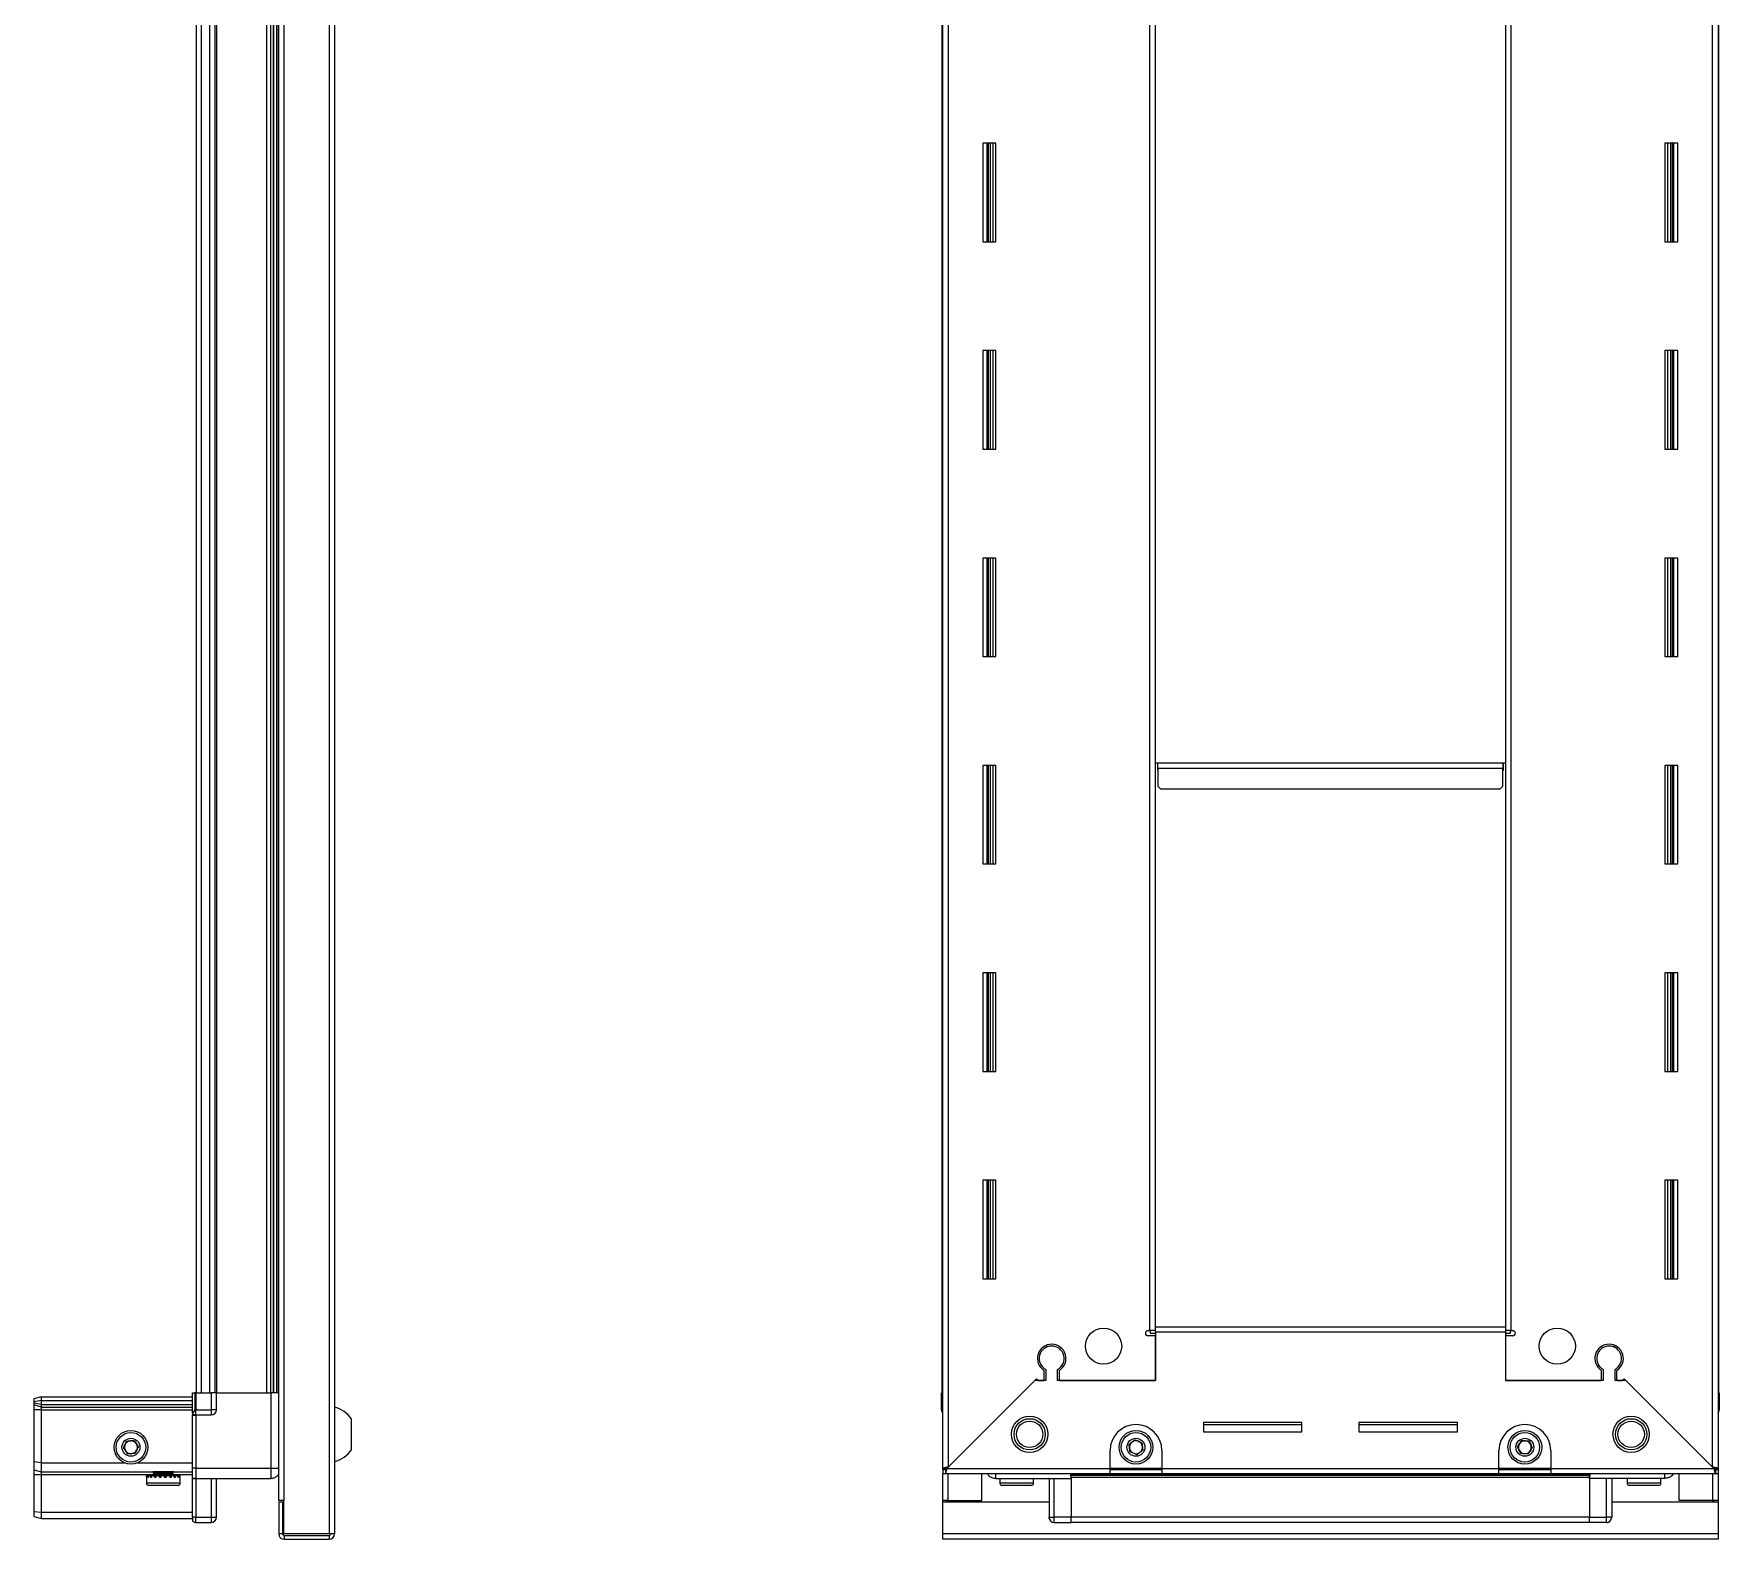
# Model space of a CAD drawing. Header units: millimetres. Extents: x 1770 to 4259, y -720 to 2069.
# Drawn here: x 3533 to 4183, y 683 to 1264 of the extents above; entities that cross this region are included whole.
import ezdxf

# ---------------------------------------------------------------- set-up
doc = ezdxf.new("R2010")
doc.units = ezdxf.units.MM

msp = doc.modelspace()

# ---------------------------------------------------------------- linework, layer by layer
at = {"color": 8, "linetype": 'Continuous', "lineweight": 18}
for p, q in [((3647.17, 1879.99), (3647.17, 685.19)), ((3629.77, 1867.09), (3629.77, 698.09)), ((3886.02, 1854.24), (3886.02, 710.94)), ((4180.82, 710.94), (4180.82, 1854.24)), ((3597.92, 1825.59), (3597.92, 739.59)), ((3601.12, 1825.59), (3601.12, 739.59)), ((3603.77, 1825.59), (3603.77, 739.59)), ((3623.17, 739.59), (3623.17, 1825.59)), ((3624.59, 1825.59), (3624.59, 739.59)), ((3627.03, 739.59), (3627.03, 1825.59)), ((3963.82, 763.59), (3963.82, 1801.59)), ((4103.02, 1801.59), (4103.02, 763.59)), ((3900.92, 1221.59), (3900.92, 1183.59)), ((3902.15, 1221.59), (3902.15, 1183.59)), ((4164.68, 1183.59), (4164.68, 1221.59)), ((4165.92, 1183.59), (4165.92, 1221.59)), ((3900.92, 1141.59), (3900.92, 1103.59)), ((3902.15, 1141.59), (3902.15, 1103.59)), ((4164.68, 1103.59), (4164.68, 1141.59)), ((4165.92, 1103.59), (4165.92, 1141.59)), ((3900.92, 1061.59), (3900.92, 1023.59)), ((3902.15, 1061.59), (3902.15, 1023.59)), ((4164.68, 1023.59), (4164.68, 1061.59)), ((4165.92, 1023.59), (4165.92, 1061.59)), ((3900.92, 981.59), (3900.92, 943.59)), ((3902.15, 981.59), (3902.15, 943.59)), ((3966.92, 980.49), (4099.92, 980.49)), ((4164.68, 943.59), (4164.68, 981.59)), ((4165.92, 943.59), (4165.92, 981.59)), ((3900.92, 901.59), (3900.92, 863.59)), ((3902.15, 901.59), (3902.15, 863.59)), ((4164.68, 863.59), (4164.68, 901.59)), ((4165.92, 863.59), (4165.92, 901.59)), ((3900.92, 821.59), (3900.92, 783.59)), ((3902.15, 821.59), (3902.15, 783.59)), ((4164.68, 783.59), (4164.68, 821.59)), ((4165.92, 783.59), (4165.92, 821.59)), ((4100.92, 762.99), (3965.92, 762.99)), ((3595.77, 739.59), (3595.44, 739.59)), ((3601.77, 739.59), (3601.77, 733.09)), ((3624.77, 739.59), (3624.77, 710.59)), ((3536.27, 733.09), (3533.27, 733.09)), ((3536.27, 733.09), (3594.57, 733.09)), ((3595.77, 730.89), (3594.57, 730.89)), ((3595.77, 733.09), (3595.44, 733.09)), ((3595.77, 733.09), (3601.77, 733.09)), ((3603.77, 733.09), (3601.77, 733.09)), ((3601.77, 733.09), (3601.77, 731.09)), ((3883.92, 733.09), (3883.42, 733.09)), ((4182.92, 733.09), (4183.42, 733.09)), ((3595.77, 710.59), (3594.57, 710.59)), ((3595.77, 710.59), (3624.77, 710.59)), ((3885.52, 710.44), (3948.42, 710.44)), ((3968.42, 710.44), (3948.42, 710.44)), ((3968.42, 710.44), (4098.42, 710.44)), ((4118.42, 710.44), (4098.42, 710.44)), ((4118.42, 710.44), (4181.32, 710.44)), ((3533.27, 708.09), (3536.27, 708.09)), ((3536.27, 708.09), (3579.27, 708.09)), ((3589.77, 704.69), (3576.77, 704.69)), ((3587.27, 708.09), (3594.57, 708.09)), ((3595.77, 706.39), (3594.57, 706.39)), ((3601.77, 706.59), (3601.77, 691.59)), ((3886.02, 698.09), (3886.02, 708.34)), ((3910.22, 704.69), (3905.92, 704.69)), ((3918.92, 704.69), (3910.22, 704.69)), ((3926.92, 691.59), (3926.92, 706.59)), ((3933.42, 708.33), (4133.42, 708.33)), ((3933.42, 707.09), (4133.42, 707.09)), ((4139.92, 691.59), (4139.92, 706.59)), ((4155.89, 704.69), (4147.92, 704.69)), ((4160.92, 704.69), (4155.89, 704.69)), ((4180.82, 708.34), (4180.82, 698.09)), ((3886.02, 697.59), (3886.02, 698.09)), ((4180.82, 698.09), (4180.82, 697.59)), ((3595.77, 691.59), (3594.57, 691.59)), ((3595.77, 691.59), (3601.77, 691.59)), ((3601.77, 691.59), (3603.77, 691.59)), ((3601.77, 691.59), (3601.77, 689.59)), ((3924.92, 691.59), (3926.92, 691.59)), ((3926.92, 689.59), (3926.92, 691.59)), ((3933.42, 691.59), (3926.92, 691.59)), ((3933.42, 691.74), (4133.42, 691.74)), ((4133.42, 691.59), (4139.92, 691.59)), ((4141.92, 691.59), (4139.92, 691.59)), ((4139.92, 689.59), (4139.92, 691.59)), ((3629.27, 685.19), (3627.77, 685.19)), ((3629.87, 684.59), (3629.87, 683.09)), ((4182.92, 685.19), (3883.92, 685.19))]:
    msp.add_line(p, q, dxfattribs=at)
at = {"color": 7, "linetype": 'Continuous', "lineweight": 25}
for p, q in [((3649.27, 1879.99), (3649.27, 685.19)), ((3627.67, 1867.09), (3627.67, 698.09)), ((3883.92, 710.34), (3883.92, 1854.84)), ((4182.92, 1854.84), (4182.92, 710.34)), ((3595.92, 1825.59), (3595.92, 739.59)), ((3603.12, 1825.59), (3603.12, 739.59)), ((3625.79, 739.59), (3625.79, 1825.59)), ((3625.83, 739.59), (3625.83, 1825.59)), ((3627.62, 1825.59), (3627.62, 739.59)), ((3883.57, 1825.59), (3883.57, 739.59)), ((4183.27, 739.59), (4183.27, 1825.59)), ((3965.92, 765.09), (3965.92, 1800.09)), ((4100.92, 1800.09), (4100.92, 765.09)), ((3904.42, 1221.59), (3899.42, 1221.59)), ((3899.42, 1221.59), (3899.42, 1183.59)), ((3901.57, 1183.59), (3901.57, 1221.59)), ((3903.36, 1183.59), (3903.36, 1221.59)), ((3903.39, 1183.59), (3903.39, 1221.59)), ((3904.42, 1183.59), (3904.42, 1221.59)), ((4162.42, 1221.59), (4162.42, 1183.59)), ((4167.42, 1221.59), (4162.42, 1221.59)), ((4163.44, 1221.59), (4163.44, 1183.59)), ((4163.47, 1221.59), (4163.47, 1183.59)), ((4165.27, 1221.59), (4165.27, 1183.59)), ((4167.42, 1183.59), (4167.42, 1221.59)), ((3899.42, 1183.59), (3904.42, 1183.59)), ((4162.42, 1183.59), (4167.42, 1183.59)), ((3904.42, 1141.59), (3899.42, 1141.59)), ((3899.42, 1141.59), (3899.42, 1103.59)), ((3901.57, 1103.59), (3901.57, 1141.59)), ((3903.36, 1103.59), (3903.36, 1141.59)), ((3903.39, 1103.59), (3903.39, 1141.59)), ((3904.42, 1103.59), (3904.42, 1141.59)), ((4162.42, 1141.59), (4162.42, 1103.59)), ((4167.42, 1141.59), (4162.42, 1141.59)), ((4163.44, 1141.59), (4163.44, 1103.59)), ((4163.47, 1141.59), (4163.47, 1103.59)), ((4165.27, 1141.59), (4165.27, 1103.59)), ((4167.42, 1103.59), (4167.42, 1141.59)), ((3899.42, 1103.59), (3904.42, 1103.59)), ((4162.42, 1103.59), (4167.42, 1103.59)), ((3904.42, 1061.59), (3899.42, 1061.59)), ((3899.42, 1061.59), (3899.42, 1023.59)), ((3901.57, 1023.59), (3901.57, 1061.59)), ((3903.36, 1023.59), (3903.36, 1061.59)), ((3903.39, 1023.59), (3903.39, 1061.59)), ((3904.42, 1023.59), (3904.42, 1061.59)), ((4162.42, 1061.59), (4162.42, 1023.59)), ((4167.42, 1061.59), (4162.42, 1061.59)), ((4163.44, 1061.59), (4163.44, 1023.59)), ((4163.47, 1061.59), (4163.47, 1023.59)), ((4165.27, 1061.59), (4165.27, 1023.59)), ((4167.42, 1023.59), (4167.42, 1061.59)), ((3899.42, 1023.59), (3904.42, 1023.59)), ((4162.42, 1023.59), (4167.42, 1023.59)), ((3965.92, 982.59), (3966.67, 982.59)), ((3966.67, 982.59), (3966.67, 979.74)), ((3966.92, 980.49), (3966.92, 982.59)), ((3966.92, 982.59), (4099.92, 982.59)), ((4099.92, 982.59), (4099.92, 980.49)), ((4100.17, 979.74), (4100.17, 982.59)), ((4100.17, 982.59), (4100.92, 982.59)), ((3904.42, 981.59), (3899.42, 981.59)), ((3899.42, 981.59), (3899.42, 943.59)), ((3901.57, 943.59), (3901.57, 981.59)), ((3903.36, 943.59), (3903.36, 981.59)), ((3903.39, 943.59), (3903.39, 981.59)), ((3904.42, 943.59), (3904.42, 981.59)), ((3966.67, 979.74), (3966.92, 979.74)), ((3966.92, 980.49), (3966.92, 973.59)), ((4099.92, 973.59), (4099.92, 980.49)), ((4099.92, 979.74), (4100.17, 979.74)), ((4162.42, 981.59), (4162.42, 943.59)), ((4167.42, 981.59), (4162.42, 981.59)), ((4163.44, 981.59), (4163.44, 943.59)), ((4163.47, 981.59), (4163.47, 943.59)), ((4165.27, 981.59), (4165.27, 943.59)), ((4167.42, 943.59), (4167.42, 981.59)), ((3966.92, 973.59), (3967.92, 972.59)), ((3967.92, 972.59), (4098.92, 972.59)), ((4098.92, 972.59), (4099.92, 973.59)), ((3899.42, 943.59), (3904.42, 943.59)), ((4162.42, 943.59), (4167.42, 943.59)), ((3904.42, 901.59), (3899.42, 901.59)), ((3899.42, 901.59), (3899.42, 863.59)), ((3901.57, 863.59), (3901.57, 901.59)), ((3903.36, 863.59), (3903.36, 901.59)), ((3903.39, 863.59), (3903.39, 901.59)), ((3904.42, 863.59), (3904.42, 901.59)), ((4162.42, 901.59), (4162.42, 863.59)), ((4167.42, 901.59), (4162.42, 901.59)), ((4163.44, 901.59), (4163.44, 863.59)), ((4163.47, 901.59), (4163.47, 863.59)), ((4165.27, 901.59), (4165.27, 863.59)), ((4167.42, 863.59), (4167.42, 901.59)), ((3899.42, 863.59), (3904.42, 863.59)), ((4162.42, 863.59), (4167.42, 863.59)), ((3904.42, 821.59), (3899.42, 821.59)), ((3899.42, 821.59), (3899.42, 783.59)), ((3901.57, 783.59), (3901.57, 821.59)), ((3903.36, 783.59), (3903.36, 821.59)), ((3903.39, 783.59), (3903.39, 821.59)), ((3904.42, 783.59), (3904.42, 821.59)), ((4162.42, 821.59), (4162.42, 783.59)), ((4167.42, 821.59), (4162.42, 821.59)), ((4163.44, 821.59), (4163.44, 783.59)), ((4163.47, 821.59), (4163.47, 783.59)), ((4165.27, 821.59), (4165.27, 783.59)), ((4167.42, 783.59), (4167.42, 821.59)), ((3899.42, 783.59), (3904.42, 783.59)), ((4162.42, 783.59), (4167.42, 783.59)), ((3963.07, 763.59), (3963.82, 763.59)), ((3965.92, 761.59), (3963.07, 761.59)), ((3965.92, 763.59), (3963.82, 763.59)), ((3963.92, 763.59), (3963.92, 762.59)), ((3963.92, 762.59), (3965.92, 762.59)), ((3965.92, 765.09), (4100.92, 765.09)), ((3965.92, 762.99), (3965.92, 765.09)), ((3965.92, 762.99), (3965.92, 744.34)), ((3965.92, 744.34), (3965.92, 761.59)), ((4100.92, 765.09), (4100.92, 762.99)), ((4103.02, 763.59), (4100.92, 763.59)), ((4100.92, 762.99), (4100.92, 744.34)), ((4100.92, 762.59), (4102.92, 762.59)), ((4100.92, 761.59), (4100.92, 744.34)), ((4103.77, 761.59), (4100.92, 761.59)), ((4102.92, 762.59), (4102.92, 763.59)), ((4103.02, 763.59), (4103.77, 763.59)), ((3923.92, 757.97), (3923.92, 757.21)), ((4142.92, 757.97), (4142.92, 757.21)), ((3922.92, 748.23), (3922.92, 744.34)), ((3923.62, 748.63), (3923.62, 744.34)), ((3928.22, 744.34), (3928.22, 748.63)), ((3928.92, 744.34), (3928.92, 748.23)), ((4137.92, 748.23), (4137.92, 744.34)), ((4138.62, 748.63), (4138.62, 744.34)), ((4143.22, 744.34), (4143.22, 748.63)), ((4143.92, 744.34), (4143.92, 748.23)), ((3919.42, 744.34), (3885.52, 710.44)), ((3886.02, 710.94), (3920.12, 745.04)), ((3923.62, 744.34), (3919.42, 744.34)), ((3920.12, 745.04), (3920.82, 744.34)), ((3920.82, 744.34), (3922.92, 744.34)), ((3965.92, 744.34), (3928.22, 744.34)), ((3928.92, 744.34), (3965.92, 744.34)), ((4100.92, 744.34), (4137.92, 744.34)), ((4138.62, 744.34), (4100.92, 744.34)), ((4147.42, 744.34), (4143.22, 744.34)), ((4143.92, 744.34), (4146.02, 744.34)), ((4146.02, 744.34), (4146.72, 745.04)), ((4146.72, 745.04), (4180.82, 710.94)), ((4181.32, 710.44), (4147.42, 744.34)), ((3536.27, 738.09), (3533.27, 737.29)), ((3533.27, 737.29), (3533.27, 736.14)), ((3536.27, 736.59), (3533.27, 736.14)), ((3533.27, 736.14), (3533.27, 735.64)), ((3536.27, 735.09), (3533.27, 735.64)), ((3533.27, 735.64), (3533.27, 734.9)), ((3536.27, 734.09), (3533.27, 734.9)), ((3533.27, 734.9), (3533.27, 733.09)), ((3536.27, 736.59), (3536.27, 738.09)), ((3536.27, 738.09), (3594.57, 738.09)), ((3536.27, 735.09), (3536.27, 736.59)), ((3536.27, 736.59), (3594.57, 736.59)), ((3536.27, 735.09), (3594.57, 735.09)), ((3536.27, 734.09), (3536.27, 735.09)), ((3594.57, 731.77), (3594.57, 739.59)), ((3594.57, 739.59), (3595.44, 739.59)), ((3595.44, 739.59), (3595.44, 739.59)), ((3595.44, 739.59), (3595.44, 733.09)), ((3595.77, 739.59), (3595.44, 739.59)), ((3595.77, 739.59), (3595.77, 733.09)), ((3595.77, 739.59), (3595.77, 739.59)), ((3595.77, 739.59), (3601.77, 739.59)), ((3595.77, 739.59), (3595.77, 733.09)), ((3603.77, 739.59), (3601.77, 739.59)), ((3603.77, 733.09), (3603.77, 739.59)), ((3603.77, 739.59), (3624.77, 739.59)), ((3883.42, 739.59), (3883.42, 739.59)), ((3883.42, 733.09), (3883.42, 739.59)), ((3883.42, 739.59), (3883.42, 739.59)), ((3883.42, 739.59), (3883.42, 733.09)), ((3883.92, 739.59), (3883.42, 739.59)), ((4182.92, 739.59), (4183.42, 739.59)), ((4183.42, 739.59), (4183.42, 739.59)), ((4183.42, 733.09), (4183.42, 739.59)), ((4183.42, 739.59), (4183.42, 733.09)), ((3533.27, 733.09), (3533.27, 712.93)), ((3536.27, 734.09), (3594.57, 734.09)), ((3536.27, 733.09), (3536.27, 734.09)), ((3536.27, 712.59), (3536.27, 733.09)), ((3594.57, 731.77), (3594.57, 731.09)), ((3595.77, 731.09), (3594.57, 731.09)), ((3594.57, 730.89), (3594.57, 731.09)), ((3594.57, 710.59), (3594.57, 730.89)), ((3595.77, 731.09), (3595.77, 733.09)), ((3595.77, 731.09), (3595.77, 730.89)), ((3595.77, 731.09), (3601.77, 731.09)), ((3595.77, 730.89), (3595.77, 710.59)), ((3655.87, 717.59), (3655.87, 729.59)), ((3883.92, 731.77), (3883.92, 731.77)), ((4022.42, 728.09), (3984.42, 728.09)), ((3984.42, 728.09), (3984.42, 724.59)), ((3984.42, 727.34), (4022.42, 727.34)), ((3984.42, 724.59), (4022.42, 724.59)), ((4022.42, 724.59), (4022.42, 728.09)), ((4082.42, 728.09), (4044.42, 728.09)), ((4044.42, 728.09), (4044.42, 724.59)), ((4044.42, 727.34), (4082.42, 727.34)), ((4044.42, 724.59), (4082.42, 724.59)), ((4082.42, 724.59), (4082.42, 728.09)), ((3948.42, 710.44), (3948.42, 717.34)), ((3968.42, 717.34), (3968.42, 710.44)), ((4098.42, 710.44), (4098.42, 717.34)), ((4118.42, 717.34), (4118.42, 710.44)), ((3536.27, 712.59), (3533.27, 712.93)), ((3533.27, 712.93), (3533.27, 709.9)), ((3533.27, 709.9), (3536.27, 709.09)), ((3533.27, 709.9), (3533.27, 708.09)), ((3536.27, 712.59), (3568.27, 712.59)), ((3536.27, 709.09), (3536.27, 712.59)), ((3536.27, 709.09), (3594.57, 709.09)), ((3536.27, 708.09), (3536.27, 709.09)), ((3573.27, 712.59), (3594.57, 712.59)), ((3579.27, 709.09), (3579.27, 709.06)), ((3579.27, 709.06), (3579.96, 708.58)), ((3587.27, 709.06), (3579.27, 709.06)), ((3586.58, 708.58), (3587.27, 709.06)), ((3587.27, 709.06), (3587.27, 709.09)), ((3594.57, 706.59), (3594.57, 710.59)), ((3595.77, 710.59), (3595.77, 706.59)), ((3883.92, 709.84), (3883.92, 710.34)), ((3885.42, 710.34), (3883.92, 710.34)), ((3883.92, 709.84), (3883.92, 708.34)), ((3884.92, 709.84), (3883.92, 709.84)), ((3884.92, 709.84), (3884.92, 708.34)), ((3948.42, 708.34), (3948.42, 710.44)), ((3968.42, 709.84), (3948.42, 709.84)), ((3968.42, 710.44), (3968.42, 708.34)), ((4098.42, 708.34), (4098.42, 710.44)), ((4118.42, 709.84), (4098.42, 709.84)), ((4118.42, 710.44), (4118.42, 708.34)), ((4181.42, 710.34), (4182.92, 710.34)), ((4181.92, 709.84), (4181.92, 708.34)), ((4182.92, 709.84), (4181.92, 709.84)), ((4182.92, 710.34), (4182.92, 709.84)), ((4182.92, 709.84), (4182.92, 708.34)), ((3533.27, 708.09), (3533.27, 693.75)), ((3536.27, 693.59), (3536.27, 708.09)), ((3576.77, 707.59), (3576.77, 704.69)), ((3576.79, 707.59), (3576.77, 707.59)), ((3576.79, 707.09), (3576.79, 707.59)), ((3576.89, 707.59), (3576.79, 707.59)), ((3576.79, 707.09), (3576.89, 707.09)), ((3576.89, 707.09), (3576.89, 707.59)), ((3577.26, 707.59), (3576.89, 707.59)), ((3577.26, 707.09), (3577.26, 707.59)), ((3577.58, 707.59), (3577.26, 707.59)), ((3577.26, 707.09), (3577.58, 707.09)), ((3588.97, 703.89), (3577.57, 703.89)), ((3577.58, 707.09), (3577.58, 707.59)), ((3578.32, 707.59), (3577.58, 707.59)), ((3578.32, 707.09), (3578.32, 707.59)), ((3578.83, 707.59), (3578.32, 707.59)), ((3578.32, 707.09), (3578.83, 707.09)), ((3578.83, 707.09), (3578.83, 707.59)), ((3579.86, 707.59), (3578.83, 707.59)), ((3578.87, 707.69), (3578.87, 707.59)), ((3587.67, 707.69), (3578.87, 707.69)), ((3579.96, 708.58), (3579.27, 708.09)), ((3587.27, 708.09), (3579.27, 708.09)), ((3579.86, 707.09), (3579.86, 707.59)), ((3580.51, 707.59), (3579.86, 707.59)), ((3579.86, 707.09), (3580.51, 707.09)), ((3586.58, 708.58), (3579.96, 708.58)), ((3580.51, 707.09), (3580.51, 707.59)), ((3581.74, 707.59), (3580.51, 707.59)), ((3581.74, 707.09), (3581.74, 707.59)), ((3582.23, 707.59), (3581.74, 707.59)), ((3581.74, 707.09), (3582.46, 707.09)), ((3582.23, 707.09), (3582.23, 707.59)), ((3582.46, 707.09), (3582.46, 707.59)), ((3583.76, 707.59), (3582.46, 707.59)), ((3583.76, 707.09), (3583.76, 707.59)), ((3583.76, 707.09), (3584.49, 707.09)), ((3584.1, 707.09), (3584.1, 707.59)), ((3584.49, 707.59), (3584.1, 707.59)), ((3584.49, 707.09), (3584.49, 707.59)), ((3585.74, 707.59), (3584.49, 707.59)), ((3585.74, 707.09), (3585.74, 707.59)), ((3586.41, 707.59), (3585.74, 707.59)), ((3585.74, 707.09), (3586.41, 707.09)), ((3586.41, 707.09), (3586.41, 707.59)), ((3587.48, 707.59), (3586.41, 707.59)), ((3587.27, 708.09), (3586.58, 708.58)), ((3587.48, 707.09), (3587.48, 707.59)), ((3588.01, 707.59), (3587.48, 707.59)), ((3587.48, 707.09), (3588.01, 707.09)), ((3587.67, 707.59), (3587.67, 707.69)), ((3588.01, 707.09), (3588.01, 707.59)), ((3588.8, 707.59), (3588.01, 707.59)), ((3588.8, 707.09), (3588.8, 707.59)), ((3589.15, 707.59), (3588.8, 707.59)), ((3588.8, 707.09), (3589.15, 707.09)), ((3589.15, 707.09), (3589.15, 707.59)), ((3589.59, 707.59), (3589.15, 707.59)), ((3589.59, 707.09), (3589.59, 707.59)), ((3589.72, 707.59), (3589.59, 707.59)), ((3589.59, 707.09), (3589.72, 707.09)), ((3589.72, 707.09), (3589.72, 707.59)), ((3589.77, 707.59), (3589.72, 707.59)), ((3589.77, 704.69), (3589.77, 707.59)), ((3595.77, 706.59), (3594.57, 706.59)), ((3594.57, 706.39), (3594.57, 706.59)), ((3594.57, 691.59), (3594.57, 706.39)), ((3595.77, 706.59), (3595.77, 706.39)), ((3595.77, 706.59), (3624.77, 706.59)), ((3595.77, 706.39), (3595.77, 691.59)), ((3595.77, 706.39), (3595.77, 691.59)), ((3603.77, 691.59), (3603.77, 706.59)), ((3883.92, 698.09), (3883.92, 708.34)), ((3884.92, 708.34), (3883.92, 708.34)), ((3948.42, 708.34), (3884.92, 708.34)), ((3898.92, 698.09), (3898.92, 708.34)), ((3904.42, 706.59), (3933.42, 706.59)), ((3905.92, 706.59), (3905.92, 704.69)), ((3910.49, 703.89), (3906.72, 703.89)), ((3918.12, 703.89), (3910.49, 703.89)), ((3918.92, 704.69), (3918.92, 706.59)), ((3924.92, 706.59), (3924.92, 691.59)), ((3933.42, 706.63), (3933.34, 708.34)), ((4133.42, 707.74), (3933.42, 707.74)), ((3933.42, 706.59), (3933.42, 707.09)), ((3933.42, 706.59), (3933.42, 691.59)), ((3968.42, 708.34), (3948.42, 708.34)), ((4098.42, 708.34), (3968.42, 708.34)), ((4118.42, 708.34), (4098.42, 708.34)), ((4181.92, 708.34), (4118.42, 708.34)), ((4133.49, 708.34), (4133.42, 706.63)), ((4133.42, 706.59), (4133.42, 707.09)), ((4162.42, 706.59), (4133.42, 706.59)), ((4133.42, 706.59), (4133.42, 691.59)), ((4141.92, 706.59), (4141.92, 691.59)), ((4147.92, 706.59), (4147.92, 704.69)), ((4155.71, 703.89), (4148.72, 703.89)), ((4160.12, 703.89), (4155.71, 703.89)), ((4160.92, 704.69), (4160.92, 706.59)), ((4167.92, 698.09), (4167.92, 708.34)), ((4182.92, 708.34), (4181.92, 708.34)), ((4182.92, 708.34), (4182.92, 698.09)), ((3629.77, 698.09), (3627.67, 698.09)), ((3627.77, 697.59), (3629.27, 697.59)), ((3627.77, 697.59), (3627.77, 685.19)), ((3629.27, 697.59), (3629.27, 685.19)), ((3629.77, 685.19), (3629.77, 698.09)), ((3886.02, 698.09), (3883.92, 698.09)), ((3883.92, 697.59), (3883.92, 698.09)), ((3883.92, 685.19), (3883.92, 697.59)), ((3883.92, 697.59), (3924.92, 697.59)), ((3885.42, 697.59), (3885.42, 698.09)), ((3886.02, 698.09), (3898.92, 698.09)), ((4141.92, 697.59), (4182.92, 697.59)), ((4180.82, 698.09), (4167.92, 698.09)), ((4182.92, 698.09), (4180.82, 698.09)), ((4181.42, 697.59), (4181.42, 698.09)), ((4182.92, 697.59), (4182.92, 698.09)), ((4182.92, 697.59), (4182.92, 685.19)), ((3533.27, 693.75), (3536.27, 693.59)), ((3533.27, 693.75), (3533.27, 691.9)), ((3533.27, 691.9), (3536.27, 691.09)), ((3536.27, 693.59), (3594.57, 693.59)), ((3536.27, 691.09), (3536.27, 693.59)), ((3536.27, 691.09), (3594.57, 691.09)), ((3594.57, 691.59), (3594.57, 690.09)), ((3594.57, 690.09), (3595.44, 689.59)), ((3595.77, 689.59), (3595.44, 689.59)), ((3595.77, 689.59), (3595.77, 691.59)), ((3595.77, 689.59), (3601.77, 689.59)), ((3924.92, 691.59), (3924.92, 691.59)), ((3926.92, 689.59), (3933.42, 689.59)), ((3926.92, 689.59), (3933.42, 689.59)), ((3933.42, 689.59), (3933.42, 691.59)), ((3933.42, 689.74), (4133.42, 689.74)), ((3933.42, 689.59), (3933.42, 689.59)), ((4133.42, 689.59), (4133.42, 691.59)), ((4133.42, 689.59), (4133.42, 689.59)), ((4139.92, 689.59), (4133.42, 689.59)), ((4133.42, 689.59), (4133.42, 689.59)), ((4139.92, 689.59), (4133.42, 689.59)), ((4141.24, 690.09), (4141.24, 690.09)), ((3647.17, 685.19), (3629.77, 685.19)), ((3629.87, 684.59), (3647.17, 684.59)), ((3629.87, 683.09), (3647.17, 683.09)), ((3649.27, 685.19), (3647.17, 685.19)), ((3647.17, 684.59), (3647.17, 683.09)), ((3883.92, 683.09), (3883.92, 685.19)), ((4182.92, 683.09), (3883.92, 683.09)), ((4182.92, 685.19), (4182.92, 683.09))]:
    msp.add_line(p, q, dxfattribs=at)
at = {"color": 7, "linetype": 'Continuous', "lineweight": 25, "flags": 128}
msp.add_lwpolyline([(3925.06, 690.84), (3924.95, 691.2), (3924.92, 691.59)], dxfattribs=at)
at = {"color": 7, "linetype": 'Continuous', "lineweight": 25}
for centre, radius in [((3945.92, 757.59), 7), ((4120.92, 757.59), 7), ((3917.42, 723.59), 7), ((3917.42, 723.59), 6.03), ((3917.42, 723.59), 5.1), ((4149.42, 723.59), 7), ((4149.42, 723.59), 6.03), ((4149.42, 723.59), 5.1), ((3570.77, 718.59), 6.5), ((3570.77, 718.59), 3.46), ((3958.42, 718.59), 6.5), ((3958.42, 718.59), 3.46), ((4108.42, 718.59), 6.5), ((4108.42, 718.59), 3.46)]:
    msp.add_circle(centre, radius, dxfattribs=at)
at = {"color": 8, "linetype": 'Continuous', "lineweight": 18}
for centre in [(3570.77, 718.59), (3958.42, 718.59), (4108.42, 718.59)]:
    msp.add_circle(centre, 5.7, dxfattribs=at)
at = {"color": 7, "linetype": 'Continuous', "lineweight": 25}
for centre, radius, start, end in [((3963.07, 762.59), 1, 90, 270), ((4103.77, 762.59), 1, 270, 90), ((3925.92, 752.84), 5.5, 303.05573, 236.94427), ((3925.92, 752.84), 4.8, 298.63099, 241.36901), ((4140.92, 752.84), 5.5, 303.05573, 236.94427), ((4140.92, 752.84), 4.8, 298.63099, 241.36901), ((3601.77, 733.09), 2, 270, 0), ((3646.25, 722.57), 11.91, 36.1266, 75.29965), ((3885.42, 733.09), 2, 180, 199.56674), ((3885.42, 733.09), 2, 180, 221.39416), ((3885.42, 733.09), 2, 213.78451, 221.40962), ((4181.42, 733.09), 2, 318.59038, 0), ((3958.42, 717.34), 10, 90, 180), ((3958.42, 717.34), 10, 0, 90), ((4108.42, 717.34), 10, 90, 180), ((4108.42, 717.34), 10, 0, 90), ((3570.77, 718.59), 2.5, 155.91157, 215.91157), ((3570.77, 718.59), 2.5, 95.91157, 155.91157), ((3570.77, 718.59), 2.5, 215.91157, 275.91157), ((3570.77, 718.59), 2.5, 35.91157, 95.91157), ((3570.77, 718.59), 2.5, 275.91157, 335.91157), ((3570.77, 718.59), 2.5, 335.91157, 35.91157), ((3646.25, 724.62), 11.91, 284.70035, 323.8734), ((3958.42, 718.59), 2.5, 127.47401, 187.47401), ((3958.42, 718.59), 2.5, 187.47401, 247.47401), ((3958.42, 718.59), 2.5, 67.47401, 127.47401), ((3958.42, 718.59), 2.5, 247.47401, 307.47401), ((3958.42, 718.59), 2.5, 7.47401, 67.47401), ((3958.42, 718.59), 2.5, 307.47401, 7.47401), ((4108.42, 718.59), 2.5, 147.04236, 207.04236), ((4108.42, 718.59), 2.5, 207.04236, 267.04236), ((4108.42, 718.59), 2.5, 87.04236, 147.04236), ((4108.42, 718.59), 2.5, 267.04236, 327.04236), ((4108.42, 718.59), 2.5, 27.04236, 87.04236), ((4108.42, 718.59), 2.5, 327.04236, 27.04236), ((3577.57, 704.69), 0.8, 180, 270), ((3578.87, 708.09), 0.4, 270, 360), ((3587.67, 708.09), 0.4, 180, 270), ((3588.97, 704.69), 0.8, 270, 0), ((3906.72, 704.69), 0.8, 180, 270), ((3918.12, 704.69), 0.8, 270, 360), ((3924.72, 706.39), 0.2, 0, 90), ((4142.12, 706.39), 0.2, 90, 180), ((4148.72, 704.69), 0.8, 180, 270), ((4160.12, 704.69), 0.8, 270, 360), ((3601.77, 691.59), 2, 270, 0), ((3926.92, 691.59), 2, 180, 270), ((4139.92, 691.59), 2, 270, 0), ((4139.92, 691.59), 2, 270, 288.58003), ((4139.92, 691.59), 2, 303.94202, 311.40962), ((3629.87, 685.19), 2.1, 180, 270), ((3629.87, 685.19), 0.6, 180, 270), ((3647.17, 685.19), 2.1, 270, 0), ((3647.17, 685.19), 0.6, 270, 0)]:
    msp.add_arc(centre, radius, start, end, dxfattribs=at)
msp.add_ellipse((3591.97, 733.09), major_axis=(3.46, 0), ratio=0.57735, start_param=5.560451, end_param=6.283185, dxfattribs=at)
for points, knots in [([(3627.62, 739.59), (3627.58, 739.59), (3627.36, 739.59), (3626.64, 739.59), (3625.68, 739.59), (3625.03, 739.59), (3624.77, 739.59)], [0, 0, 0, 0, 0.0717073, 0.4209791, 0.7702508, 1, 1, 1, 1]), ([(3567.9, 718.3), (3568.11, 718.77), (3568.5, 719.65), (3568.89, 720.52), (3569.08, 720.93)], [0, 0, 0, 0, 0.534686, 1, 1, 1, 1]), ([(3569.59, 715.96), (3569.29, 716.38), (3568.72, 717.16), (3568.16, 717.93), (3567.9, 718.3)], [0, 0, 0, 0, 0.534686, 1, 1, 1, 1]), ([(3569.08, 720.93), (3569.42, 720.97), (3570.24, 721.05), (3571.23, 721.15), (3571.82, 721.22), (3571.95, 721.23)], [0, 0, 0, 0, 0.362901, 0.866875, 1, 1, 1, 1]), ([(3572.46, 716.26), (3572.34, 716.24), (3571.74, 716.18), (3570.75, 716.08), (3569.93, 715.99), (3569.59, 715.96)], [0, 0, 0, 0, 0.133125, 0.637099, 1, 1, 1, 1]), ([(3571.95, 721.23), (3572.25, 720.81), (3572.82, 720.03), (3573.38, 719.25), (3573.64, 718.89)], [0, 0, 0, 0, 0.5346859, 1, 1, 1, 1]), ([(3573.64, 718.89), (3573.43, 718.42), (3573.04, 717.54), (3572.64, 716.66), (3572.46, 716.26)], [0, 0, 0, 0, 0.534686, 1, 1, 1, 1]), ([(3955.75, 719.7), (3955.85, 719.78), (3956.32, 720.14), (3957.11, 720.75), (3957.77, 721.25), (3958.04, 721.46)], [0, 0, 0, 0, 0.133125, 0.637099, 1, 1, 1, 1]), ([(3956.13, 716.84), (3956.06, 717.35), (3955.93, 718.31), (3955.81, 719.26), (3955.75, 719.7)], [0, 0, 0, 0, 0.534686, 1, 1, 1, 1]), ([(3958.79, 715.73), (3958.32, 715.93), (3957.42, 716.3), (3956.54, 716.67), (3956.13, 716.84)], [0, 0, 0, 0, 0.534686, 1, 1, 1, 1]), ([(3958.04, 721.46), (3958.52, 721.26), (3959.41, 720.89), (3960.29, 720.52), (3960.71, 720.35)], [0, 0, 0, 0, 0.534686, 1, 1, 1, 1]), ([(3961.08, 717.49), (3960.81, 717.28), (3960.16, 716.78), (3959.37, 716.17), (3958.89, 715.81), (3958.79, 715.73)], [0, 0, 0, 0, 0.362901, 0.866875, 1, 1, 1, 1]), ([(3960.71, 720.35), (3960.77, 719.84), (3960.9, 718.88), (3961.02, 717.93), (3961.08, 717.49)], [0, 0, 0, 0, 0.5346859, 1, 1, 1, 1]), ([(4105.53, 718.74), (4105.81, 719.18), (4106.34, 719.98), (4106.86, 720.79), (4107.1, 721.16)], [0, 0, 0, 0, 0.5346859, 1, 1, 1, 1]), ([(4106.85, 716.17), (4106.61, 716.63), (4106.17, 717.49), (4105.74, 718.34), (4105.53, 718.74)], [0, 0, 0, 0, 0.534686, 1, 1, 1, 1]), ([(4109.73, 716.02), (4109.38, 716.04), (4108.56, 716.08), (4107.57, 716.13), (4106.97, 716.16), (4106.85, 716.17)], [0, 0, 0, 0, 0.362901, 0.866875, 1, 1, 1, 1]), ([(4107.1, 721.16), (4107.23, 721.16), (4107.83, 721.13), (4108.82, 721.08), (4109.64, 721.03), (4109.99, 721.02)], [0, 0, 0, 0, 0.133125, 0.637099, 1, 1, 1, 1]), ([(4111.3, 718.44), (4111.02, 718.01), (4110.49, 717.2), (4109.97, 716.4), (4109.73, 716.02)], [0, 0, 0, 0, 0.534686, 1, 1, 1, 1]), ([(4109.99, 721.02), (4110.22, 720.56), (4110.66, 719.7), (4111.1, 718.84), (4111.3, 718.44)], [0, 0, 0, 0, 0.534686, 1, 1, 1, 1]), ([(3886.02, 710.94), (3885.76, 710.9), (3885.27, 710.81), (3884.63, 710.67), (3884.16, 710.54), (3883.94, 710.43), (3883.92, 710.37), (3883.92, 710.34)], [0, 0, 0, 0, 0.230255, 0.448522, 0.666786, 0.88505, 1, 1, 1, 1]), ([(3884.92, 708.34), (3884.96, 708.37), (3885.05, 708.42), (3885.19, 708.82), (3885.32, 709.37), (3885.43, 709.95), (3885.49, 710.32), (3885.52, 710.44)], [0, 0, 0, 0, 0.230255, 0.448522, 0.666786, 0.88505, 1, 1, 1, 1]), ([(4182.92, 710.34), (4182.89, 710.39), (4182.84, 710.48), (4182.44, 710.61), (4181.89, 710.74), (4181.31, 710.85), (4180.94, 710.92), (4180.82, 710.94)], [0, 0, 0, 0, 0.2302553, 0.4485219, 0.6667858, 0.8850496, 1, 1, 1, 1]), ([(4181.32, 710.44), (4181.36, 710.19), (4181.45, 709.7), (4181.59, 709.06), (4181.72, 708.59), (4181.83, 708.37), (4181.89, 708.35), (4181.92, 708.34)], [0, 0, 0, 0, 0.230255, 0.448522, 0.666786, 0.88505, 1, 1, 1, 1]), ([(3624.77, 706.59), (3625.21, 706.64), (3625.89, 706.71), (3626.7, 707.15), (3627.26, 707.59), (3627.53, 707.96), (3627.67, 708.14)], [0, 0, 0, 0, 0.384298, 0.591173, 0.802437, 1, 1, 1, 1]), ([(3901.2, 708.34), (3901.32, 708.14), (3901.71, 707.49), (3902.86, 706.78), (3903.9, 706.66), (3904.42, 706.59)], [0, 0, 0, 0, 0.18225, 0.591125, 1, 1, 1, 1]), ([(3933.42, 706.59), (3933.42, 706.63), (3933.42, 706.71), (3933.42, 707.33), (3933.42, 707.89), (3933.42, 708.26), (3933.42, 708.27)], [0, 0, 0, 0, 0.330267, 0.660534, 0.990802, 1, 1, 1, 1]), ([(4133.42, 706.59), (4133.42, 706.63), (4133.42, 706.71), (4133.42, 707.33), (4133.42, 707.89), (4133.42, 708.26), (4133.42, 708.27)], [0, 0, 0, 0, 0.330267, 0.660534, 0.990802, 1, 1, 1, 1]), ([(4165.63, 708.34), (4165.51, 708.14), (4165.12, 707.49), (4163.97, 706.78), (4162.93, 706.66), (4162.42, 706.59)], [0, 0, 0, 0, 0.18225, 0.591125, 1, 1, 1, 1])]:
    msp.add_open_spline(points, degree=3, knots=knots, dxfattribs=at)
at = {"color": 8, "linetype": 'Continuous', "lineweight": 18}
for points, knots in [([(3624.77, 710.59), (3625.21, 710.59), (3625.89, 710.59), (3626.7, 710.59), (3627.26, 710.59), (3627.53, 710.59), (3627.67, 710.59)], [0, 0, 0, 0, 0.384298, 0.591173, 0.802437, 1, 1, 1, 1]), ([(3904.42, 706.59), (3904.42, 706.64), (3904.42, 706.71), (3904.42, 707.15), (3904.42, 707.6), (3904.42, 708.02), (3904.42, 708.29), (3904.42, 708.34)], [0, 0, 0, 0, 0.359753, 0.553414, 0.751185, 0.948956, 1, 1, 1, 1]), ([(4162.42, 706.59), (4162.42, 706.64), (4162.42, 706.71), (4162.42, 707.15), (4162.42, 707.6), (4162.42, 708.02), (4162.42, 708.29), (4162.42, 708.34)], [0, 0, 0, 0, 0.359753, 0.553414, 0.751185, 0.948956, 1, 1, 1, 1])]:
    msp.add_open_spline(points, degree=3, knots=knots, dxfattribs=at)
msp.add_open_spline([(3624.77, 710.59), (3624.77, 710.07), (3624.77, 709.02), (3624.77, 707.7), (3624.77, 706.77), (3624.77, 706.65), (3624.77, 706.59)], degree=3, dxfattribs=at)
at = {"color": 7, "linetype": 'Continuous', "lineweight": 25}
for points in [[(3884.92, 709.84), (3884.97, 709.85), (3885.07, 709.87), (3885.22, 710.01), (3885.37, 710.21), (3885.47, 710.36), (3885.52, 710.44)], [(3886.02, 710.94), (3885.94, 710.89), (3885.78, 710.79), (3885.58, 710.64), (3885.44, 710.49), (3885.43, 710.39), (3885.42, 710.34)], [(4181.42, 710.34), (4181.41, 710.39), (4181.39, 710.49), (4181.25, 710.64), (4181.05, 710.79), (4180.9, 710.89), (4180.82, 710.94)], [(4181.32, 710.44), (4181.37, 710.36), (4181.47, 710.21), (4181.62, 710.01), (4181.77, 709.87), (4181.87, 709.85), (4181.92, 709.84)]]:
    msp.add_open_spline(points, degree=3, dxfattribs=at)

doc.saveas('drawing.dxf')
